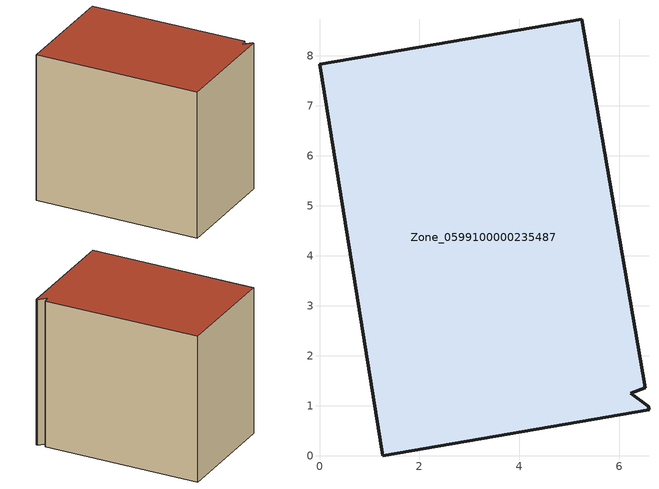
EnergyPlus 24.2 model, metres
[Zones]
Zone_0599100000235487
 floor ground (C_G): 5.25,8.73 6.51,1.36 6.22,1.25 6.58,0.99 6.59,0.92 1.27,0 0,7.83 z0
 wall outside (C_F): 1.27,0 6.59,0.92 6.58,0.99 6.22,1.25 6.51,1.36 5.25,8.73 0,7.83 1.27,0 z0:7.09
 roof outside (C_R): 6.51,1.36 5.25,8.73 0,7.83 1.27,0 6.59,0.92 6.58,0.99 6.22,1.25 z7.09
[BUILDING]
Pand.0599100000235487: North Axis=0; Terrain=City; Loads Convergence Tolerance Value=0.04; Temperature Convergence Tolerance Value=0.4; Solar Distribution=FullExterior; Maximum Number of Warmup Days=25; Minimum Number of Warmup Days=1
[Site:Location]
Rotterdam.The.Hague.AP_ZH_NLD Design_Conditions: Latitude=51.96; Longitude=4.45; Time Zone=1; Elevation=-4.5
[SITE:GROUNDTEMPERATURE:BUILDINGSURFACE]
18, 18, 18, 18, 18, 18, 18, 18, 18, 18, 18, 18
[MATERIAL] Thermal Absorptance=0.9; Solar Absorptance=0.7; Visible Absorptance=0.7
Name | Roughness | Thickness | Conductivity | Density | Specific Heat
G.TC.1946 | MediumSmooth | 0.15 | 1 | 540 | 1210
F.TC.1946 | Rough | 0.3 | 0.857143 | 1920 | 840
R.TC.1946 | MediumRough | 0.2 | 0.909091 | 1500 | 1000
[CONSTRUCTION]
C_G: G.TC.1946
C_F: F.TC.1946
C_R: R.TC.1946
[ZONE]
Zone_0599100000235487: Type=1; Multiplier=1; Ceiling Height=Autocalculate; Volume=Autocalculate; Floor Area=autocalculate; Part of Total Floor Area=Yes
[ZONEINFILTRATION:DESIGNFLOWRATE]
Infil_Zone_0599100000235487: Zone or ZoneList or Space or SpaceList=Zone_0599100000235487; Schedule=AlwaysOn; Design Flow Rate Calculation Method=Flow/Area; Flow Rate per Floor Area=0.003; Constant Term Coefficient=1; Temperature Term Coefficient=0; Velocity Term Coefficient=0; Velocity Squared Term Coefficient=0
[HVACTEMPLATE:ZONE:IDEALLOADSAIRSYSTEM]
Zone_0599100000235487: Maximum Heating Supply Air Temperature=50; Minimum Cooling Supply Air Temperature=13; Maximum Heating Supply Air Humidity Ratio=0.0156; Minimum Cooling Supply Air Humidity Ratio=0.0077; Heating Limit=NoLimit; Cooling Limit=NoLimit; Dehumidification Control Type=ConstantSensibleHeatRatio; Cooling Sensible Heat Ratio=0.7; Dehumidification Setpoint=60; Humidification Control Type=None; Humidification Setpoint=30; Outdoor Air Method=None; Outdoor Air Flow Rate per Person=0.00944; Outdoor Air Flow Rate per Zone Floor Area=0; Outdoor Air Flow Rate per Zone=0; Demand Controlled Ventilation Type=None; Outdoor Air Economizer Type=NoEconomizer; Heat Recovery Type=None; Sensible Heat Recovery Effectiveness=0.7; Latent Heat Recovery Effectiveness=0.65
[ZONECONTROL:THERMOSTAT]
ThermostatControl_Zone_0599100000235487: Zone or ZoneList=Zone_0599100000235487; Control Type Schedule=DualSetpointControlType; Control 1=Thermostat_Zone_0599100000235487; Temperature Difference Between Cutout And Setpoint=0
[THERMOSTATSETPOINT:DUALSETPOINT]
Thermostat_Zone_0599100000235487: Heating Setpoint Temperature Schedule=HeatingSetpoint_Zone_0599100000235487; Cooling Setpoint Temperature Schedule=CoolingSetpoint_Zone_0599100000235487
[SCHEDULE:COMPACT]
HeatingSetpoint_Zone_0599100000235487: Through: 12/31, For: AllDays, Until: 24:00, 21
CoolingSetpoint_Zone_0599100000235487: Through: 12/31, For: AllDays, Until: 24:00, 24
DualSetpointControlType: Through: 12/31, For: AllDays, Until: 24:00, 4
AlwaysOn: Through: 12/31, For: AllDays, Until: 24:00, 1
